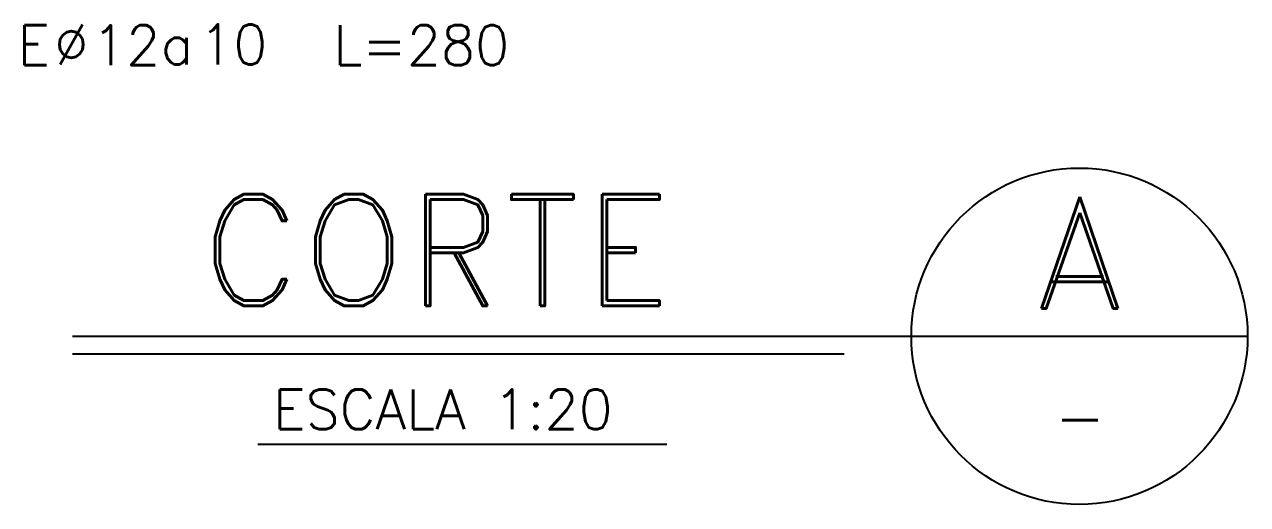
# Model space of a CAD drawing. Extents: x -9282 to 18119, y -11629 to 17404.
# Drawn here: x 4271.6 to 4617.2, y 1572.9 to 1708.4 of the extents above; entities that cross this region are included whole.
import ezdxf
from ezdxf.enums import TextEntityAlignment as Align

# ---------------------------------------------------------------- set-up
doc = ezdxf.new("R2010")
doc.units = 0
doc.header["$LTSCALE"] = 30
doc.header["$MEASUREMENT"] = 0
doc.layers.get('0').update_dxf_attribs({"linetype": 'CONTINUOUS'})
doc.layers.add('EJEH$0$RLA-CORTES', color=5, linetype='CONTINUOUS')
doc.layers.add('EJEH$0$RLA-FE', color=7, linetype='CONTINUOUS')
doc.styles.add('EJEH$0$RomanS', font='romans.shx', dxfattribs={"height": 11.25})
doc.styles.add('EJEH$0$SIETE50', font='ROMAND.SHX', dxfattribs={"height": 31.5})

# ---------------------------------------------------------------- blocks, each defined once
blk = doc.blocks.new('EJEH$0$TITULO_CORTE')
at = {"layer": 'EJEH$0$RLA-CORTES', "color": 6}
for p, q in [((-45.82, -250), (286.21, -250)), ((-45.82, -255), (172.21, -255))]:
    blk.add_line(p, q, dxfattribs=at)
at = {"layer": 'EJEH$0$RLA-CORTES', "color": 3}
blk.add_line((6.57, -280.48), (122.1, -280.48), dxfattribs=at)
blk.add_circle((238.71, -250), 47.5, dxfattribs=at)
at = {"layer": 'EJEH$0$RLA-CORTES', "color": 6, "style": 'EJEH$0$SIETE50'}
blk.add_text('CORTE', height=31.5, dxfattribs=at).set_placement((-9.55, -241.42))
at = {"layer": 'EJEH$0$RLA-CORTES', "color": 6, "style": 'EJEH$0$SIETE50', "flags": 12}
blk.add_attdef('CORTE', text='', height=31.5, dxfattribs=at).set_placement((238.79, -226.4), align=Align.MIDDLE_CENTER)
at = {"layer": 'EJEH$0$RLA-CORTES', "color": 3, "style": 'EJEH$0$RomanS', "flags": 12}
blk.add_attdef('ESCALA', (10.88, -276.25), '', height=11.25, dxfattribs=at)
blk.add_attdef('PLANO', text='', height=13, dxfattribs=at).set_placement((238.87, -272.79), align=Align.MIDDLE)
blk = doc.blocks.new('*U33')
at = {"layer": 'EJEH$0$RLA-FE', "color": 3, "style": 'EJEH$0$RomanS'}
for tag, flags, p in [('PARCIAL1', 8, (98.83, 39.99)), ('DIAM', 12, (45.02, -156.76))]:
    blk.add_attdef(tag, text='', height=11.25, dxfattribs=dict(at, flags=flags)).set_placement(p, align=Align.CENTER)
at = {"layer": 'EJEH$0$RLA-FE', "color": 3, "style": 'EJEH$0$RomanS', "flags": 8}
for tag, p in [('PARCIAL2', (-0.61, -58.14)), ('ESTRIBO', (23.52, -156.76))]:
    blk.add_attdef(tag, text='', height=11.25, dxfattribs=at).set_placement(p, align=Align.RIGHT)
at = {"layer": 'EJEH$0$RLA-FE', "color": 3, "style": 'EJEH$0$RomanS'}
for tag, p, flags in [('PHI', (24.72, -156.54), 12), ('A', (54.81, -156.54), 12), ('ESP', (65.66, -156.54), 12), ('TEXTO_FE1', (103.59, -156.76), 8), ('TIPO', (99.44, -210.23), 13), ('CORTE', (85.57, -229.16), 13), ('NUM', (93.46, -248.93), 13)]:
    blk.add_attdef(tag, p, '', height=11.25, dxfattribs=dict(at, flags=flags))
blk = doc.blocks.new('EJEH')
at = {"layer": 'EJEH$0$RLA-CORTES'}
ref = blk.add_blockref('EJEH$0$TITULO_CORTE', (1419.53, -499.08), dxfattribs=at)
ref.add_attrib('ESCALA', 'ESCALA 1:20', (1430.41, -775.33), dxfattribs={"color": 3, "height": 11.25, "style": 'EJEH$0$RomanS'})
ref.add_attrib('CORTE', 'A', dxfattribs={"color": 6, "height": 31.5, "style": 'EJEH$0$SIETE50'}).set_placement((1658.32, -725.48), align=Align.MIDDLE_CENTER)
ref.add_attrib('PLANO', '-', dxfattribs={"color": 3, "height": 13, "style": 'EJEH$0$RomanS'}).set_placement((1658.4, -771.87), align=Align.MIDDLE)
at = {"layer": 'EJEH$0$RLA-FE'}
ref = blk.add_blockref('*U33', (1343.86, -515.75), dxfattribs=at)
ref.add_attrib('DIAM', '12', dxfattribs={"color": 3, "height": 11.25, "style": 'EJEH$0$RomanS'}).set_placement((1388.88, -672.51), align=Align.CENTER)
ref.add_attrib('ESTRIBO', 'E', dxfattribs={"color": 3, "height": 11.25, "style": 'EJEH$0$RomanS'}).set_placement((1367.38, -672.51), align=Align.RIGHT)
ref.add_attrib('TEXTO_FE1', 'L=280', (1447.45, -672.51), dxfattribs={"color": 3, "height": 11.25, "style": 'EJEH$0$RomanS'})
ref.add_attrib('PHI', '%%C', (1368.58, -672.3), dxfattribs={"color": 3, "height": 11.25, "style": 'EJEH$0$RomanS'})
ref.add_attrib('A', 'a', (1398.67, -672.3), dxfattribs={"color": 3, "height": 11.25, "style": 'EJEH$0$RomanS'})
ref.add_attrib('ESP', '10', (1409.52, -672.3), dxfattribs={"color": 3, "height": 11.25, "style": 'EJEH$0$RomanS'})

msp = doc.modelspace()

# ---------------------------------------------------------------- block references
msp.add_blockref('EJEH', (2911.44, 2369.47))

doc.saveas('drawing.dxf')
